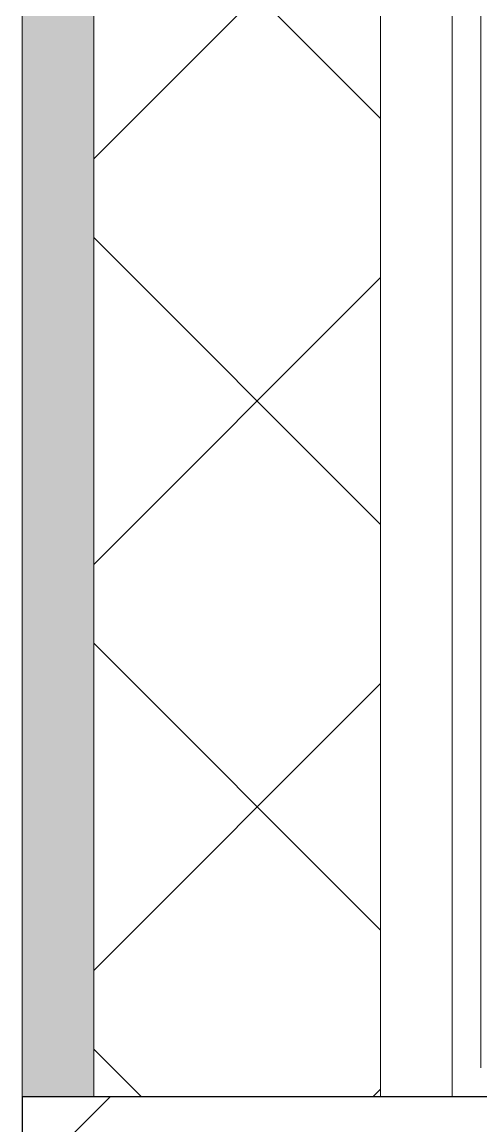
# Model space of a CAD drawing. Header units: millimetres. Extents: x -10438 to 68527, y -5058 to 44223.
# Drawn here: x 4938.5 to 5098.5, y 4060.8 to 4445.5 of the extents above; entities that cross this region are included whole.
import ezdxf

# ---------------------------------------------------------------- set-up
doc = ezdxf.new("R2010")
doc.units = ezdxf.units.MM
for name, color, linetype, lineweight in [('Стены внутренние', 7, 'Continuous', 18), ('Стены несущие', 7, 'Continuous', 30), ('Стены отделка', 7, 'Continuous', 30), ('Стены штриховка', 7, 'Continuous', 9)]:
    doc.layers.add(name, color=color, linetype=linetype, lineweight=lineweight)

msp = doc.modelspace()

# ---------------------------------------------------------------- hatches: boundary and pattern name
at = {"layer": 'Стены внутренние'}
h = msp.add_hatch(color=256, dxfattribs=at)
h.paths.add_polyline_path([(4963.531, 4071.057), (4963.531, 5581.56), (4938.531, 5581.56), (4938.531, 4071.057)])
h.paths.add_polyline_path([(4963.531, 6511.56), (4963.531, 8678.542), (4938.531, 8678.542), (4938.531, 6511.56)])
at = {"layer": 'Стены внутренние', "lineweight": 9, "true_color": 0x0000ff}
h = msp.add_hatch(dxfattribs=at)
h.set_pattern_fill('FP_2', color=5, style=0, pattern_type=2)
h.set_pattern_definition([(45, (0, 0), (-70.7107, 70.7107), []), (135, (0, 0), (-70.7107, -70.7107), [])])
h.paths.add_polyline_path([(4963.531, 4071.057), (5063.531, 4071.057), (5063.531, 5581.56), (4963.531, 5581.56), (4963.531, 4103.714)])
h.paths.add_polyline_path([(4963.531, 6511.56), (5063.531, 6511.56), (5063.488, 8578.542), (4963.531, 8578.542), (4963.531, 6665.899)])
at = {"layer": 'Стены внутренние', "lineweight": 9}
h = msp.add_hatch(dxfattribs=at)
h.set_pattern_fill('FP_1', color=256, style=0, pattern_type=2)
h.set_pattern_definition([(45, (0, 0), (-381.66, 381.66), []), (45, (134.94, 0), (0, 763.32), []), (45, (-134.94, 0), (0, 763.322), [])])
h.paths.add_polyline_path([(7093.572, 3971.057), (7093.875, 3971.057), (7093.572, 4071.057), (4938.531, 4071.057), (4938.531, 3971.057), (7080.598, 3971.057)])

# ---------------------------------------------------------------- linework, layer by layer
at = {"layer": 'Стены несущие'}
for q in [(4938.531, 2009.308), (7103.875, 4071.057)]:
    msp.add_line((4938.531, 4071.057), q, dxfattribs=at)
at = {"layer": 'Стены отделка', "lineweight": 9}
msp.add_line((5088.531, 4071.057), (5088.531, 4081.057), dxfattribs=at)
at = {"layer": 'Стены штриховка'}
for p, q in [((4938.531, 4071.057), (4938.531, 5581.56)), ((4963.531, 5581.56), (4963.531, 4071.057)), ((5063.531, 5581.56), (5063.531, 4071.057)), ((5088.531, 4081.057), (5088.531, 5581.56)), ((5098.531, 5581.56), (5098.531, 4081.057))]:
    msp.add_line(p, q, dxfattribs=at)

doc.saveas('drawing.dxf')
